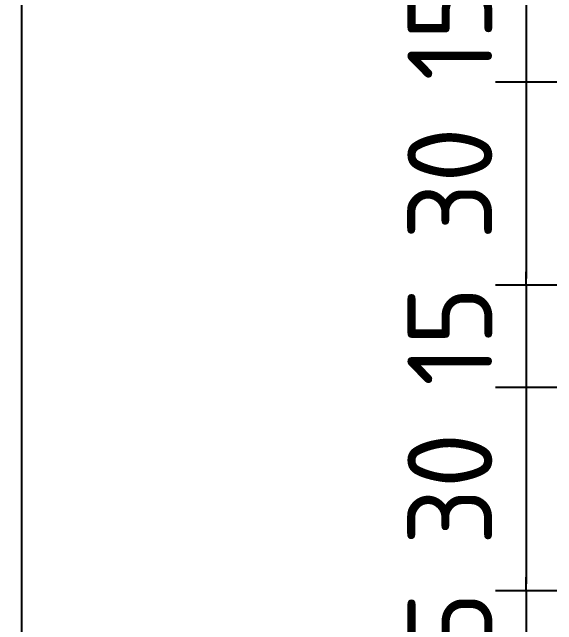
# Model space of a CAD drawing. Header units: millimetres. Extents: x 0 to 420, y 0 to 297.
# Drawn here: x 305.23 to 321.28, y 202.61 to 220.66 of the extents above; entities that cross this region are included whole.
import ezdxf

# ---------------------------------------------------------------- set-up
doc = ezdxf.new("R2010")
doc.units = ezdxf.units.MM
doc.header["$MEASUREMENT"] = 0
doc.layers.add('L35', color=3, linetype='Continuous')
doc.layers.add('T25', color=1, linetype='Continuous')
doc.styles.add('iso', font='iso3098b.shx')
doc.dimstyles.new('signsdim', dxfattribs={"dimtxt": 2.5, "dimasz": 0.2, "dimexe": 1.5, "dimexo": 2, "dimgap": 1, "dimtad": 1, "dimlfac": 5, "dimrnd": 1, "dimtxsty": 'iso', "dimblk": 'sgndim', "dimcen": 2.5, "dimse2": 1, "dimadec": 0, "dimazin": 0, "dimtfac": 1, "dimtix": 1, "dimtmove": 0, "dimatfit": 3, "dimfxl": 1, "dimarcsym": 0})

# ---------------------------------------------------------------- blocks, each defined once
blk = doc.blocks.new('sgndim')
for p, q in [((0, 4.5), (0, -4.5)), ((0, 0), (-1, 0))]:
    blk.add_line(p, q)
blk = doc.blocks.new('*D100')
at = {"layer": 'DEFPOINTS', "color": 0, "transparency": 16777216}
for p in [(305.504, 203.61), (305.504, 200.61), (320.379, 200.61)]:
    blk.add_point(p, dxfattribs=at)
at = {"layer": 'T25', "color": 0, "lineweight": -2, "transparency": 16777216}
for p, q in [((320.379, 203.81), (320.379, 204.01)), ((320.379, 203.61), (320.379, 200.61)), ((320.379, 200.41), (320.379, 200.21))]:
    blk.add_line(p, q, dxfattribs=at)
at = {"layer": 'T25', "color": 0, "lineweight": -2, "transparency": 16777216, "xscale": 0.2, "yscale": 0.2, "zscale": 0.2}
for p, rotation in [((320.379, 203.61), 270), ((320.379, 200.61), 90)]:
    blk.add_blockref('sgndim', p, dxfattribs=dict(at, rotation=rotation))
at = {"layer": 'T25', "color": 0, "transparency": 16777216, "insert": (318.129, 202.11), "char_height": 2.5, "attachment_point": 5, "rotation": 90, "style": 'iso'}
blk.add_mtext('15', dxfattribs=at)
blk = doc.blocks.new('*D101')
at = {"layer": 'DEFPOINTS', "color": 0, "transparency": 16777216}
for p in [(305.504, 209.61), (305.504, 203.61), (320.379, 203.61)]:
    blk.add_point(p, dxfattribs=at)
at = {"layer": 'T25', "color": 0, "lineweight": -2, "transparency": 16777216}
blk.add_line((320.379, 209.41), (320.379, 203.81), dxfattribs=at)
at = {"layer": 'T25', "color": 0, "lineweight": -2, "transparency": 16777216, "xscale": 0.2, "yscale": 0.2, "zscale": 0.2}
for p, rotation in [((320.379, 209.61), 90), ((320.379, 203.61), 270)]:
    blk.add_blockref('sgndim', p, dxfattribs=dict(at, rotation=rotation))
at = {"layer": 'T25', "color": 0, "transparency": 16777216, "insert": (318.129, 206.61), "char_height": 2.5, "attachment_point": 5, "rotation": 90, "style": 'iso'}
blk.add_mtext('30', dxfattribs=at)
blk = doc.blocks.new('*D102')
at = {"layer": 'DEFPOINTS', "color": 0, "transparency": 16777216}
for p in [(305.504, 212.61), (305.504, 209.61), (320.379, 209.61)]:
    blk.add_point(p, dxfattribs=at)
at = {"layer": 'T25', "color": 0, "lineweight": -2, "transparency": 16777216}
for p, q in [((320.379, 212.81), (320.379, 213.01)), ((320.379, 212.61), (320.379, 209.61)), ((320.379, 209.41), (320.379, 209.21))]:
    blk.add_line(p, q, dxfattribs=at)
at = {"layer": 'T25', "color": 0, "lineweight": -2, "transparency": 16777216, "xscale": 0.2, "yscale": 0.2, "zscale": 0.2}
for p, rotation in [((320.379, 212.61), 270), ((320.379, 209.61), 90)]:
    blk.add_blockref('sgndim', p, dxfattribs=dict(at, rotation=rotation))
at = {"layer": 'T25', "color": 0, "transparency": 16777216, "insert": (318.129, 211.11), "char_height": 2.5, "attachment_point": 5, "rotation": 90, "style": 'iso'}
blk.add_mtext('15', dxfattribs=at)
blk = doc.blocks.new('*D103')
at = {"layer": 'DEFPOINTS', "color": 0, "transparency": 16777216}
for p in [(305.504, 218.61), (305.504, 212.61), (320.379, 212.61)]:
    blk.add_point(p, dxfattribs=at)
at = {"layer": 'T25', "color": 0, "lineweight": -2, "transparency": 16777216}
blk.add_line((320.379, 218.41), (320.379, 212.81), dxfattribs=at)
at = {"layer": 'T25', "color": 0, "lineweight": -2, "transparency": 16777216, "xscale": 0.2, "yscale": 0.2, "zscale": 0.2}
for p, rotation in [((320.379, 218.61), 90), ((320.379, 212.61), 270)]:
    blk.add_blockref('sgndim', p, dxfattribs=dict(at, rotation=rotation))
at = {"layer": 'T25', "color": 0, "transparency": 16777216, "insert": (318.129, 215.61), "char_height": 2.5, "attachment_point": 5, "rotation": 90, "style": 'iso'}
blk.add_mtext('30', dxfattribs=at)
blk = doc.blocks.new('*D104')
at = {"layer": 'DEFPOINTS', "color": 0, "transparency": 16777216}
for p in [(305.504, 221.61), (305.504, 218.61), (320.379, 218.61)]:
    blk.add_point(p, dxfattribs=at)
at = {"layer": 'T25', "color": 0, "lineweight": -2, "transparency": 16777216}
for p, q in [((320.379, 221.81), (320.379, 222.01)), ((320.379, 221.61), (320.379, 218.61)), ((320.379, 218.41), (320.379, 218.21))]:
    blk.add_line(p, q, dxfattribs=at)
at = {"layer": 'T25', "color": 0, "lineweight": -2, "transparency": 16777216, "xscale": 0.2, "yscale": 0.2, "zscale": 0.2}
for p, rotation in [((320.379, 221.61), 270), ((320.379, 218.61), 90)]:
    blk.add_blockref('sgndim', p, dxfattribs=dict(at, rotation=rotation))
at = {"layer": 'T25', "color": 0, "transparency": 16777216, "insert": (318.129, 220.11), "char_height": 2.5, "attachment_point": 5, "rotation": 90, "style": 'iso'}
blk.add_mtext('15', dxfattribs=at)

msp = doc.modelspace()

# ---------------------------------------------------------------- linework, layer by layer
at = {"layer": 'L35'}
msp.add_lwpolyline([(260.504, 187.6879), (260.504, 267.6879, -0.4142136), (265.504, 272.6879), (300.504, 272.6879, -0.4142136), (305.504, 267.6879), (305.504, 187.6879, -0.4142136), (300.504, 182.6879), (265.504, 182.6879, -0.4142136)], format="xyb", close=True, dxfattribs=at)

# ---------------------------------------------------------------- dimensions: what is measured, and where the dimension line sits
at = {"layer": 'T25'}
for base, p1, p2, picture, middle in [((320.3792, 218.6098), (305.504, 221.6098), (305.504, 218.6098), '*D104', (318.1292, 220.1098)), ((320.3792, 212.6098), (305.504, 218.6098), (305.504, 212.6098), '*D103', (318.1292, 215.6098)), ((320.3792, 209.6098), (305.504, 212.6098), (305.504, 209.6098), '*D102', (318.1292, 211.1098)), ((320.3792, 203.6098), (305.504, 209.6098), (305.504, 203.6098), '*D101', (318.1292, 206.6098)), ((320.3792, 200.6098), (305.504, 203.6098), (305.504, 200.6098), '*D100', (318.1292, 202.1098))]:
    dim = msp.add_linear_dim(base=base, p1=p1, p2=p2, angle=90, dimstyle='signsdim', override={"dimse1": 1}, dxfattribs=at)
    dim.commit()
    dim.dimension.update_dxf_attribs({"geometry": picture, "text_midpoint": middle})

doc.saveas('drawing.dxf')
